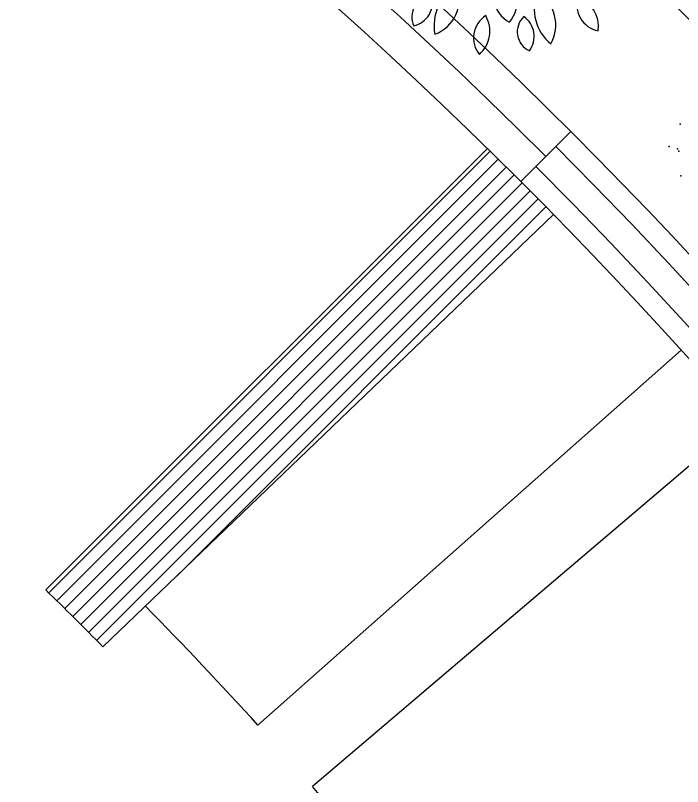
# Model space of a CAD drawing. Header units: millimetres. Extents: x 209.8 to 281.8, y 45 to 110.
# Drawn here: x 247.648 to 249.063, y 92.566 to 94.203 of the extents above; entities that cross this region are included whole.
import ezdxf

# ---------------------------------------------------------------- set-up
doc = ezdxf.new("R2010")
doc.units = ezdxf.units.MM
doc.header["$LTSCALE"] = 0.65
doc.linetypes.add('DASHED', pattern=[0.75, 0.5, -0.25])
for name, color, linetype in [('ARBOLES', 95, 'Continuous'), ('cajones', 235, 'Continuous'), ('eje2grueso', 5, 'Continuous'), ('mobiliario', 30, 'Continuous'), ('murodelgado', 1, 'Continuous'), ('murosgrueso', 5, 'Continuous'), ('plazaacceso', 251, 'Continuous'), ('vidrios', 4, 'Continuous')]:
    doc.layers.add(name, color=color, linetype=linetype)

# ---------------------------------------------------------------- blocks, each defined once
blk = doc.blocks.new('arb-pl61')
for p in [(-0.7251, -0.1615), (-0.6775, -0.2131), (-0.6696, -0.2151), (-0.6973, -0.227), (-0.614, -0.2567)]:
    blk.add_point(p)
blk = doc.blocks.new('arb-pl57')
for centre, radius, start, end in [((-0.0086, 0.4615), 0.0887, 151.7015, 229.7406), ((-0.126, 0.4393), 0.0753, 322.8639, 58.5782), ((0.1217, 0.411), 0.1079, 130.709, 219.1064), ((-0.0576, 0.427), 0.1272, 318.6571, 31.1583), ((0.1526, 0.4336), 0.0681, 123.4613, 215.4329), ((0.0737, 0.4483), 0.059, 293.3115, 45.5828), ((-0.151, 0.4255), 0.0681, 163.4613, 255.4329), ((-0.2208, 0.386), 0.059, 333.3115, 85.5828), ((0.2848, 0.3697), 0.0887, 111.7015, 189.7406), ((0.1806, 0.4282), 0.0753, 282.8639, 18.5782), ((-0.1601, 0.3883), 0.1079, 170.709, 259.1064), ((-0.3077, 0.2853), 0.1272, 358.6571, 71.1583), ((0.1875, 0.3157), 0.0926, 120.5035, 215.3285), ((0.079, 0.3389), 0.0835, 293.2488, 42.5832), ((-0.0484, 0.3576), 0.0926, 160.5035, 255.3285), ((-0.1465, 0.3056), 0.0835, 333.2488, 82.5832), ((0.3521, 0.2473), 0.1079, 90.709, 179.1064), ((0.2251, 0.3748), 0.1272, 278.6571, 351.1583), ((-0.368, 0.2508), 0.0753, 2.8639, 98.5782), ((-0.2924, 0.3432), 0.0887, 191.7015, 269.7406), ((0.3903, 0.2448), 0.0681, 83.4613, 175.4329), ((0.3393, 0.3067), 0.059, 253.3115, 5.5828), ((-0.2978, 0.1352), 0.0835, 13.2488, 122.5832), ((0.3412, 0.132), 0.0926, 80.5035, 175.3285), ((0.2731, 0.2196), 0.0835, 253.2488, 2.5832), ((-0.4064, 0.149), 0.059, 13.3115, 125.5828), ((-0.3782, 0.2241), 0.0681, 203.4613, 295.4329), ((-0.256, 0.238), 0.0926, 200.5035, 295.3285), ((0.4505, 0.1109), 0.0887, 71.7015, 149.7406), ((0.4083, 0.2226), 0.0753, 242.8639, 338.5782), ((-0.4082, 0.016), 0.1272, 38.6571, 111.1583), ((-0.3613, 0.1898), 0.1079, 210.709, 299.1064), ((0.4234, -0.0262), 0.1079, 50.709, 139.1064), ((0.408, 0.1531), 0.1272, 238.6571, 311.1583), ((-0.4322, -0.0492), 0.0753, 42.8639, 138.5782), ((-0.4337, 0.0702), 0.0887, 231.7015, 309.7406), ((0.4511, -0.0527), 0.0681, 43.4613, 135.4329), ((-0.3041, -0.0926), 0.0835, 53.2488, 162.5832), ((0.341, -0.1076), 0.0926, 40.5035, 135.3285), ((0.4518, 0.0275), 0.059, 213.3115, 325.5828), ((-0.3382, 0.013), 0.0926, 240.5035, 335.3285), ((0.345, 0.0033), 0.0835, 213.2488, 322.5832), ((-0.3962, -0.1519), 0.059, 53.3115, 165.5828), ((-0.4229, -0.0762), 0.0681, 243.4613, 335.4329), ((0.4111, -0.194), 0.0887, 31.7015, 109.7406), ((-0.3121, -0.2549), 0.1272, 78.6571, 151.1583), ((-0.3879, -0.0916), 0.1079, 250.709, 339.1064), ((0.4505, -0.0813), 0.0753, 202.8639, 298.5782), ((0.3022, -0.2816), 0.1079, 10.709, 99.1064), ((-0.1625, -0.2712), 0.0835, 93.2488, 202.5832), ((-0.2565, -0.2122), 0.0926, 280.5035, 15.3285), ((0.4057, -0.1344), 0.1272, 198.6571, 271.1583), ((0.2611, -0.2086), 0.0835, 173.2488, 282.5832), ((0.1868, -0.2909), 0.0926, 0.5035, 95.3285), ((-0.2885, -0.3203), 0.0753, 82.8639, 178.5782), ((-0.3665, -0.2297), 0.0887, 271.7015, 349.7406), ((0.0607, -0.317), 0.0835, 133.2488, 242.5832), ((-0.0492, -0.3323), 0.0926, 320.5035, 55.3285), ((0.3585, -0.2587), 0.059, 173.3115, 285.5828), ((0.3064, -0.3196), 0.0681, 3.4613, 95.4329), ((-0.0643, -0.4006), 0.1272, 118.6571, 191.1583), ((-0.2273, -0.3243), 0.1079, 290.709, 19.1064), ((-0.195, -0.3758), 0.059, 93.3115, 205.5828), ((-0.2641, -0.335), 0.0681, 283.4613, 15.4329), ((0.2191, -0.353), 0.1272, 158.6571, 231.1583), ((0.0452, -0.3993), 0.1079, 330.709, 59.1064), ((0.2876, -0.3412), 0.0753, 162.8639, 258.5782), ((0.1849, -0.4022), 0.0887, 351.7015, 69.7406), ((-0.0043, -0.4356), 0.0753, 122.8639, 218.5782), ((-0.1222, -0.4163), 0.0887, 311.7015, 29.7406), ((0.1031, -0.418), 0.059, 133.3115, 245.5828), ((0.0239, -0.4311), 0.0681, 323.4613, 55.4329)]:
    blk.add_arc(centre, radius, start, end)

msp = doc.modelspace()

# ---------------------------------------------------------------- hatches: boundary and pattern name
at = {"layer": 'mobiliario'}
h = msp.add_hatch(dxfattribs=at)
h.set_pattern_fill('ANSI31', color=256, scale=0.0075, style=0)
h.paths.add_polyline_path([(248.7894, 93.7803, 0.005019), (248.6495, 93.9201), (247.7119, 92.9838, -0.005024), (247.8332, 92.8628)])
at = {"layer": 'plazaacceso'}
h = msp.add_hatch(dxfattribs=at)
h.set_pattern_fill('AR-HBONE,_O', color=256, scale=0.003)
h.set_pattern_definition([(45, (0, 0), (4e-17, 0.4310523), [0.9144, -0.3048]), (135, (0.21553, 0.21553), (4e-17, 0.4310523), [0.9144, -0.3048])])
h.paths.add_polyline_path([(253.3557, 90.9093), (252.6933, 92.518, 0.016413), (251.905, 93.4616), (251.905, 91.8093, -0.00637), (252.2119, 91.4256, -0.102766), (253.155, 86.8853), (255.0127, 86.8853), (254.3076, 88.5977)])
h.paths.add_polyline_path([(251.905, 93.4616, 0.010968), (251.3444, 94.0624), (249.7259, 94.0624, -0.040708), (251.905, 91.8093)])
h.paths.add_polyline_path([(248.9322, 96.1481), (248.9322, 94.7228, -0.013389), (249.7259, 94.0624), (251.3444, 94.0624, 0.042635)])
h.paths.add_polyline_path([(252.1111, 89.0952), (253.2716, 89.3211), (253.3442, 88.9481), (252.1837, 88.7221)], flags=25)

# ---------------------------------------------------------------- linework, layer by layer
at = {"layer": 'cajones'}
for centre, radius, start, end in [((237.9306, 80.986), 18.733, 37.99569, 77.98571), ((237.0009, 79.5752), 19.2823, 37.92097, 75.49622)]:
    msp.add_arc(centre, radius, start, end, dxfattribs=at)
at = {"layer": 'eje2grueso'}
msp.add_arc((241.755, 86.8853), 9.925, 45, 76.4855, dxfattribs=at)
at = {"layer": 'mobiliario'}
for p, q in [((248.6495, 93.9201), (247.7119, 92.9838)), ((248.7894, 93.7803), (247.8332, 92.8628)), ((249.0606, 93.4922), (248.1623, 92.6965)), ((249.192, 93.344), (248.2779, 92.5663))]:
    msp.add_line(p, q, dxfattribs=at)
for radius, start, end in [(8.525, 44.52153, 45.67298), (8.65, 42.20699, 44.51135), (8.65, 37.5898, 41.05372)]:
    msp.add_arc((241.755, 86.8853), radius, start, end, dxfattribs=at)
at = {"layer": 'murodelgado'}
msp.add_line((248.8261, 93.9564), (248.72, 93.8503), dxfattribs=at)
for radius, start, end in [(10, 323.63911, 76.14658), (9.85, 323.68642, 76.82909)]:
    msp.add_arc((241.755, 86.8853), radius, start, end, dxfattribs=at)
at = {"layer": 'murosgrueso', "linetype": 'DASHED', "ltscale": 1.5}
msp.add_arc((241.755, 86.8853), 10.35, 323.63911, 69.67873, dxfattribs=at)
at = {"layer": 'vidrios'}
for radius in [9.955, 9.895]:
    msp.add_arc((241.755, 86.8853), radius, 323.66281, 45, dxfattribs=at)

# ---------------------------------------------------------------- block references
at = {"layer": 'ARBOLES', "xscale": 0.75, "yscale": 0.75, "zscale": 0.75}
msp.add_blockref('arb-pl57', (248.6795, 94.4814), dxfattribs=at)
at = {"layer": 'ARBOLES', "xscale": 0.75, "yscale": 0.75, "zscale": 0.75, "rotation": 311.2117509042557}
msp.add_blockref('arb-pl61', (249.5079, 93.6429), dxfattribs=at)

doc.saveas('drawing.dxf')
